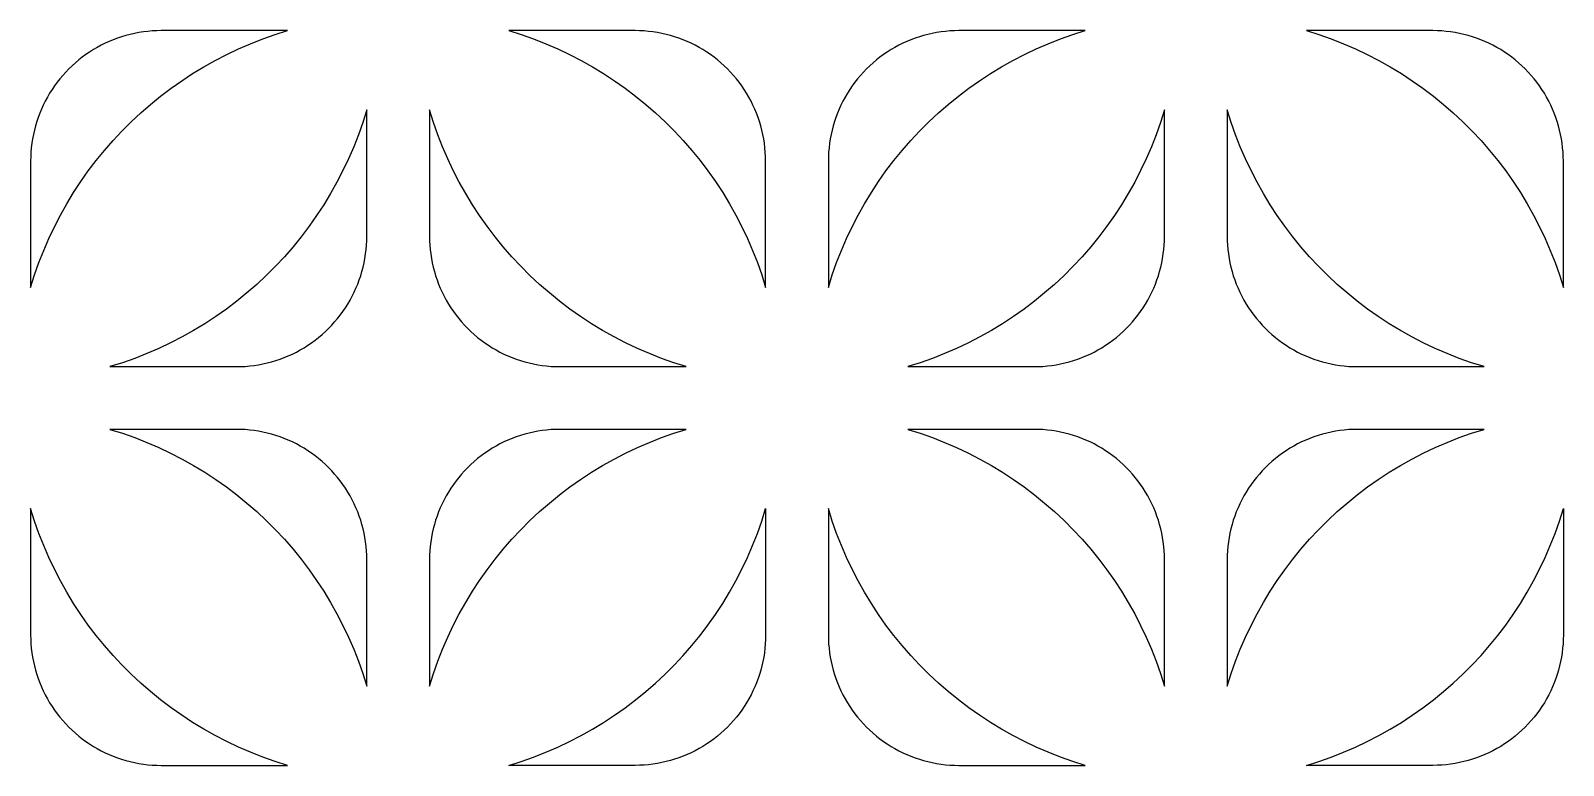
# Model space of a CAD drawing. Header units: millimetres. Extents: x 16455 to 19688, y 4050 to 7284.
# Drawn here: x 18087 to 18874, y 5683 to 6060 of the extents above; entities that cross this region are included whole.
import ezdxf

# ---------------------------------------------------------------- set-up
doc = ezdxf.new("R2010")
doc.units = ezdxf.units.MM
doc.layers.get('0').update_dxf_attribs({"color": 1, "true_color": 0xff0000})

msp = doc.modelspace()

# ---------------------------------------------------------------- linework, layer by layer
for points in [[(18154.21, 6060.34), (18151.93, 6060.3), (18149.64, 6060.18), (18147.36, 6059.98), (18145.09, 6059.71), (18142.84, 6059.36), (18140.59, 6058.94), (18138.36, 6058.43), (18136.15, 6057.85), (18133.96, 6057.2), (18131.79, 6056.47), (18129.65, 6055.67), (18127.54, 6054.79), (18125.46, 6053.85), (18123.41, 6052.83), (18121.4, 6051.74), (18119.43, 6050.59), (18117.49, 6049.37), (18115.6, 6048.08), (18113.76, 6046.73), (18111.96, 6045.32), (18110.21, 6043.85), (18108.52, 6042.32), (18106.87, 6040.73), (18105.28, 6039.08), (18103.75, 6037.39), (18102.28, 6035.64), (18100.87, 6033.84), (18099.52, 6032), (18098.23, 6030.11), (18097.01, 6028.17), (18095.86, 6026.2), (18094.77, 6024.19), (18093.75, 6022.14), (18092.81, 6020.06), (18091.93, 6017.95), (18091.13, 6015.81), (18090.4, 6013.64), (18089.75, 6011.45), (18089.17, 6009.24), (18088.66, 6007.01), (18088.24, 6004.76), (18087.89, 6002.5), (18087.61, 6000.23), (18087.42, 5997.96), (18087.3, 5995.67), (18087.26, 5993.39)], [(18087.26, 5928.56), (18089.28, 5934.95), (18091.51, 5941.26), (18093.96, 5947.5), (18096.62, 5953.65), (18099.49, 5959.7), (18102.56, 5965.65), (18105.84, 5971.49), (18109.32, 5977.22), (18112.99, 5982.82), (18116.85, 5988.29), (18120.89, 5993.63), (18125.12, 5998.83), (18129.52, 6003.88), (18134.09, 6008.78), (18138.82, 6013.51), (18143.72, 6018.08), (18148.77, 6022.48), (18153.97, 6026.71), (18159.3, 6030.75), (18164.78, 6034.61), (18170.38, 6038.28), (18176.11, 6041.76), (18181.95, 6045.03), (18187.9, 6048.11), (18193.95, 6050.98), (18200.1, 6053.64), (18206.33, 6056.09), (18212.65, 6058.32), (18219.04, 6060.34)], [(18219.04, 6060.34), (18154.21, 6060.34)], [(18397.47, 6060.34), (18332.65, 6060.34)], [(18332.65, 6060.34), (18339.03, 6058.32), (18345.35, 6056.09), (18351.58, 6053.64), (18357.73, 6050.98), (18363.78, 6048.11), (18369.73, 6045.03), (18375.58, 6041.76), (18381.3, 6038.28), (18386.91, 6034.61), (18392.38, 6030.75), (18397.72, 6026.71), (18402.92, 6022.48), (18407.97, 6018.08), (18412.86, 6013.51), (18417.6, 6008.78), (18422.17, 6003.88), (18426.57, 5998.83), (18430.79, 5993.63), (18434.84, 5988.29), (18438.7, 5982.82), (18442.37, 5977.22), (18445.84, 5971.49), (18449.12, 5965.65), (18452.19, 5959.7), (18455.06, 5953.65), (18457.72, 5947.5), (18460.17, 5941.26), (18462.41, 5934.95), (18464.42, 5928.56)], [(18464.42, 5993.39), (18464.38, 5995.67), (18464.26, 5997.96), (18464.07, 6000.23), (18463.8, 6002.5), (18463.45, 6004.76), (18463.02, 6007.01), (18462.52, 6009.24), (18461.94, 6011.45), (18461.28, 6013.64), (18460.55, 6015.81), (18459.75, 6017.95), (18458.88, 6020.06), (18457.93, 6022.14), (18456.91, 6024.19), (18455.83, 6026.2), (18454.67, 6028.17), (18453.45, 6030.11), (18452.17, 6032), (18450.82, 6033.84), (18449.4, 6035.64), (18447.93, 6037.39), (18446.4, 6039.08), (18444.81, 6040.73), (18443.17, 6042.32), (18441.47, 6043.85), (18439.72, 6045.32), (18437.93, 6046.73), (18436.08, 6048.08), (18434.19, 6049.37), (18432.26, 6050.59), (18430.28, 6051.74), (18428.27, 6052.83), (18426.23, 6053.85), (18424.15, 6054.79), (18422.03, 6055.67), (18419.89, 6056.47), (18417.73, 6057.2), (18415.54, 6057.85), (18413.32, 6058.43), (18411.09, 6058.94), (18408.85, 6059.36), (18406.59, 6059.71), (18404.32, 6059.98), (18402.04, 6060.18), (18399.76, 6060.3), (18397.47, 6060.34)], [(18563.55, 6060.34), (18561.26, 6060.3), (18558.98, 6060.18), (18556.7, 6059.98), (18554.43, 6059.71), (18552.17, 6059.36), (18549.93, 6058.94), (18547.7, 6058.43), (18545.49, 6057.85), (18543.3, 6057.2), (18541.13, 6056.47), (18538.99, 6055.67), (18536.88, 6054.79), (18534.8, 6053.85), (18532.75, 6052.83), (18530.74, 6051.74), (18528.77, 6050.59), (18526.83, 6049.37), (18524.94, 6048.08), (18523.1, 6046.73), (18521.3, 6045.32), (18519.55, 6043.85), (18517.85, 6042.32), (18516.21, 6040.73), (18514.62, 6039.08), (18513.09, 6037.39), (18511.62, 6035.64), (18510.21, 6033.84), (18508.86, 6032), (18507.57, 6030.11), (18506.35, 6028.17), (18505.19, 6026.2), (18504.11, 6024.19), (18503.09, 6022.14), (18502.15, 6020.06), (18501.27, 6017.95), (18500.47, 6015.81), (18499.74, 6013.64), (18499.09, 6011.45), (18498.51, 6009.24), (18498, 6007.01), (18497.58, 6004.76), (18497.23, 6002.5), (18496.95, 6000.23), (18496.76, 5997.96), (18496.64, 5995.67), (18496.6, 5993.39)], [(18496.6, 5928.56), (18498.62, 5934.95), (18500.85, 5941.26), (18503.3, 5947.5), (18505.96, 5953.65), (18508.83, 5959.7), (18511.9, 5965.65), (18515.18, 5971.49), (18518.66, 5977.22), (18522.33, 5982.82), (18526.18, 5988.29), (18530.23, 5993.63), (18534.45, 5998.83), (18538.85, 6003.88), (18543.43, 6008.78), (18548.16, 6013.51), (18553.06, 6018.08), (18558.11, 6022.48), (18563.3, 6026.71), (18568.64, 6030.75), (18574.12, 6034.61), (18579.72, 6038.28), (18585.45, 6041.76), (18591.29, 6045.03), (18597.24, 6048.11), (18603.29, 6050.98), (18609.44, 6053.64), (18615.67, 6056.09), (18621.99, 6058.32), (18628.38, 6060.34)], [(18628.38, 6060.34), (18563.55, 6060.34)], [(18806.81, 6060.34), (18741.99, 6060.34)], [(18741.99, 6060.34), (18748.37, 6058.32), (18754.69, 6056.09), (18760.92, 6053.64), (18767.07, 6050.98), (18773.12, 6048.11), (18779.07, 6045.03), (18784.91, 6041.76), (18790.64, 6038.28), (18796.24, 6034.61), (18801.72, 6030.75), (18807.06, 6026.71), (18812.25, 6022.48), (18817.3, 6018.08), (18822.2, 6013.51), (18826.94, 6008.78), (18831.51, 6003.88), (18835.91, 5998.83), (18840.13, 5993.63), (18844.18, 5988.29), (18848.04, 5982.82), (18851.71, 5977.22), (18855.18, 5971.49), (18858.46, 5965.65), (18861.53, 5959.7), (18864.4, 5953.65), (18867.06, 5947.5), (18869.51, 5941.26), (18871.74, 5934.95), (18873.76, 5928.56)], [(18873.76, 5993.39), (18873.72, 5995.67), (18873.6, 5997.96), (18873.41, 6000.23), (18873.14, 6002.5), (18872.79, 6004.76), (18872.36, 6007.01), (18871.86, 6009.24), (18871.28, 6011.45), (18870.62, 6013.64), (18869.89, 6015.81), (18869.09, 6017.95), (18868.22, 6020.06), (18867.27, 6022.14), (18866.25, 6024.19), (18865.17, 6026.2), (18864.01, 6028.17), (18862.79, 6030.11), (18861.51, 6032), (18860.16, 6033.84), (18858.74, 6035.64), (18857.27, 6037.39), (18855.74, 6039.08), (18854.15, 6040.73), (18852.51, 6042.32), (18850.81, 6043.85), (18849.06, 6045.32), (18847.26, 6046.73), (18845.42, 6048.08), (18843.53, 6049.37), (18841.6, 6050.59), (18839.62, 6051.74), (18837.61, 6052.83), (18835.57, 6053.85), (18833.48, 6054.79), (18831.37, 6055.67), (18829.23, 6056.47), (18827.06, 6057.2), (18824.87, 6057.85), (18822.66, 6058.43), (18820.43, 6058.94), (18818.19, 6059.36), (18815.93, 6059.71), (18813.66, 6059.98), (18811.38, 6060.18), (18809.1, 6060.3), (18806.81, 6060.34)], [(18259.75, 6019.62), (18257.74, 6013.23), (18255.5, 6006.92), (18253.05, 6000.68), (18250.39, 5994.54), (18247.53, 5988.49), (18244.45, 5982.53), (18241.17, 5976.69), (18237.7, 5970.97), (18234.03, 5965.36), (18230.17, 5959.89), (18226.12, 5954.55), (18221.9, 5949.35), (18217.5, 5944.3), (18212.93, 5939.41), (18208.19, 5934.67), (18203.3, 5930.1), (18198.25, 5925.7), (18193.05, 5921.47), (18187.71, 5917.43), (18182.24, 5913.57), (18176.63, 5909.9), (18170.91, 5906.43), (18165.06, 5903.15), (18159.11, 5900.07), (18153.06, 5897.2), (18146.91, 5894.54), (18140.68, 5892.1), (18134.37, 5889.86), (18127.98, 5887.85)], [(18259.75, 5954.8), (18259.75, 6019.62)], [(18423.71, 5887.85), (18417.32, 5889.86), (18411, 5892.1), (18404.77, 5894.54), (18398.62, 5897.2), (18392.57, 5900.07), (18386.62, 5903.15), (18380.78, 5906.43), (18375.05, 5909.9), (18369.45, 5913.57), (18363.97, 5917.43), (18358.64, 5921.47), (18353.44, 5925.7), (18348.39, 5930.1), (18343.49, 5934.67), (18338.76, 5939.41), (18334.19, 5944.3), (18329.78, 5949.35), (18325.56, 5954.55), (18321.51, 5959.89), (18317.66, 5965.36), (18313.99, 5970.97), (18310.51, 5976.69), (18307.23, 5982.53), (18304.16, 5988.49), (18301.29, 5994.54), (18298.63, 6000.68), (18296.18, 6006.92), (18293.95, 6013.23), (18291.93, 6019.62)], [(18291.93, 6019.62), (18291.93, 5954.8)], [(18669.09, 6019.62), (18667.07, 6013.23), (18664.84, 6006.92), (18662.39, 6000.68), (18659.73, 5994.54), (18656.86, 5988.49), (18653.79, 5982.53), (18650.51, 5976.69), (18647.04, 5970.97), (18643.37, 5965.36), (18639.51, 5959.89), (18635.46, 5954.55), (18631.24, 5949.35), (18626.84, 5944.3), (18622.27, 5939.41), (18617.53, 5934.67), (18612.63, 5930.1), (18607.59, 5925.7), (18602.39, 5921.47), (18597.05, 5917.43), (18591.57, 5913.57), (18585.97, 5909.9), (18580.25, 5906.43), (18574.4, 5903.15), (18568.45, 5900.07), (18562.4, 5897.2), (18556.25, 5894.54), (18550.02, 5892.1), (18543.7, 5889.86), (18537.32, 5887.85)], [(18669.09, 5954.8), (18669.09, 6019.62)], [(18833.05, 5887.85), (18826.66, 5889.86), (18820.34, 5892.1), (18814.11, 5894.54), (18807.96, 5897.2), (18801.91, 5900.07), (18795.96, 5903.15), (18790.12, 5906.43), (18784.39, 5909.9), (18778.79, 5913.57), (18773.31, 5917.43), (18767.97, 5921.47), (18762.78, 5925.7), (18757.73, 5930.1), (18752.83, 5934.67), (18748.1, 5939.41), (18743.52, 5944.3), (18739.12, 5949.35), (18734.9, 5954.55), (18730.85, 5959.89), (18726.99, 5965.36), (18723.33, 5970.97), (18719.85, 5976.69), (18716.57, 5982.53), (18713.5, 5988.49), (18710.63, 5994.54), (18707.97, 6000.68), (18705.52, 6006.92), (18703.29, 6013.23), (18701.27, 6019.62)], [(18701.27, 6019.62), (18701.27, 5954.8)], [(18087.26, 5993.39), (18087.26, 5928.56)], [(18464.42, 5928.56), (18464.42, 5993.39)], [(18496.6, 5993.39), (18496.6, 5928.56)], [(18873.76, 5928.56), (18873.76, 5993.39)], [(18192.8, 5887.85), (18195.09, 5887.89), (18197.37, 5888), (18199.65, 5888.2), (18201.92, 5888.47), (18204.18, 5888.82), (18206.42, 5889.25), (18208.65, 5889.75), (18210.87, 5890.33), (18213.06, 5890.99), (18215.22, 5891.71), (18217.36, 5892.52), (18219.48, 5893.39), (18221.56, 5894.34), (18223.6, 5895.35), (18225.62, 5896.44), (18227.59, 5897.59), (18229.52, 5898.82), (18231.41, 5900.1), (18233.26, 5901.45), (18235.05, 5902.86), (18236.8, 5904.34), (18238.5, 5905.87), (18240.14, 5907.46), (18241.73, 5909.1), (18243.26, 5910.8), (18244.74, 5912.55), (18246.15, 5914.34), (18247.5, 5916.19), (18248.78, 5918.08), (18250, 5920.01), (18251.16, 5921.98), (18252.25, 5924), (18253.26, 5926.04), (18254.21, 5928.12), (18255.08, 5930.24), (18255.89, 5932.38), (18256.61, 5934.54), (18257.27, 5936.73), (18257.85, 5938.94), (18258.35, 5941.17), (18258.78, 5943.42), (18259.13, 5945.68), (18259.4, 5947.95), (18259.59, 5950.23), (18259.71, 5952.51), (18259.75, 5954.8)], [(18291.93, 5954.8), (18291.97, 5952.51), (18292.09, 5950.23), (18292.28, 5947.95), (18292.56, 5945.68), (18292.91, 5943.42), (18293.33, 5941.17), (18293.84, 5938.94), (18294.42, 5936.73), (18295.07, 5934.54), (18295.8, 5932.38), (18296.6, 5930.24), (18297.48, 5928.12), (18298.42, 5926.04), (18299.44, 5924), (18300.53, 5921.98), (18301.68, 5920.01), (18302.9, 5918.08), (18304.19, 5916.19), (18305.54, 5914.34), (18306.95, 5912.55), (18308.42, 5910.8), (18309.95, 5909.1), (18311.54, 5907.46), (18313.19, 5905.87), (18314.88, 5904.34), (18316.63, 5902.86), (18318.43, 5901.45), (18320.27, 5900.1), (18322.16, 5898.82), (18324.1, 5897.59), (18326.07, 5896.44), (18328.08, 5895.35), (18330.13, 5894.34), (18332.21, 5893.39), (18334.32, 5892.52), (18336.46, 5891.71), (18338.63, 5890.99), (18340.82, 5890.33), (18343.03, 5889.75), (18345.26, 5889.25), (18347.51, 5888.82), (18349.76, 5888.47), (18352.03, 5888.2), (18354.31, 5888), (18356.59, 5887.89), (18358.88, 5887.85)], [(18602.14, 5887.85), (18604.43, 5887.89), (18606.71, 5888), (18608.99, 5888.2), (18611.26, 5888.47), (18613.52, 5888.82), (18615.76, 5889.25), (18617.99, 5889.75), (18620.21, 5890.33), (18622.4, 5890.99), (18624.56, 5891.71), (18626.7, 5892.52), (18628.81, 5893.39), (18630.9, 5894.34), (18632.94, 5895.35), (18634.95, 5896.44), (18636.93, 5897.59), (18638.86, 5898.82), (18640.75, 5900.1), (18642.59, 5901.45), (18644.39, 5902.86), (18646.14, 5904.34), (18647.84, 5905.87), (18649.48, 5907.46), (18651.07, 5909.1), (18652.6, 5910.8), (18654.07, 5912.55), (18655.49, 5914.34), (18656.84, 5916.19), (18658.12, 5918.08), (18659.34, 5920.01), (18660.5, 5921.98), (18661.58, 5924), (18662.6, 5926.04), (18663.55, 5928.12), (18664.42, 5930.24), (18665.22, 5932.38), (18665.95, 5934.54), (18666.61, 5936.73), (18667.19, 5938.94), (18667.69, 5941.17), (18668.12, 5943.42), (18668.47, 5945.68), (18668.74, 5947.95), (18668.93, 5950.23), (18669.05, 5952.51), (18669.09, 5954.8)], [(18701.27, 5954.8), (18701.31, 5952.51), (18701.43, 5950.23), (18701.62, 5947.95), (18701.9, 5945.68), (18702.25, 5943.42), (18702.67, 5941.17), (18703.18, 5938.94), (18703.75, 5936.73), (18704.41, 5934.54), (18705.14, 5932.38), (18705.94, 5930.24), (18706.81, 5928.12), (18707.76, 5926.04), (18708.78, 5924), (18709.86, 5921.98), (18711.02, 5920.01), (18712.24, 5918.08), (18713.53, 5916.19), (18714.88, 5914.34), (18716.29, 5912.55), (18717.76, 5910.8), (18719.29, 5909.1), (18720.88, 5907.46), (18722.52, 5905.87), (18724.22, 5904.34), (18725.97, 5902.86), (18727.77, 5901.45), (18729.61, 5900.1), (18731.5, 5898.82), (18733.43, 5897.59), (18735.41, 5896.44), (18737.42, 5895.35), (18739.47, 5894.34), (18741.55, 5893.39), (18743.66, 5892.52), (18745.8, 5891.71), (18747.97, 5890.99), (18750.16, 5890.33), (18752.37, 5889.75), (18754.6, 5889.25), (18756.84, 5888.82), (18759.1, 5888.47), (18761.37, 5888.2), (18763.65, 5888), (18765.93, 5887.89), (18768.22, 5887.85)], [(18127.98, 5887.85), (18192.8, 5887.85)], [(18358.88, 5887.85), (18423.71, 5887.85)], [(18537.32, 5887.85), (18602.14, 5887.85)], [(18768.22, 5887.85), (18833.05, 5887.85)], [(18192.8, 5855.67), (18127.98, 5855.67)], [(18127.98, 5855.67), (18134.37, 5853.65), (18140.68, 5851.42), (18146.91, 5848.97), (18153.06, 5846.31), (18159.11, 5843.44), (18165.06, 5840.37), (18170.91, 5837.09), (18176.63, 5833.61), (18182.24, 5829.94), (18187.71, 5826.08), (18193.05, 5822.04), (18198.25, 5817.81), (18203.3, 5813.41), (18208.19, 5808.84), (18212.93, 5804.11), (18217.5, 5799.21), (18221.9, 5794.16), (18226.12, 5788.96), (18230.17, 5783.63), (18234.03, 5778.15), (18237.7, 5772.55), (18241.17, 5766.82), (18244.45, 5760.98), (18247.53, 5755.03), (18250.39, 5748.98), (18253.05, 5742.83), (18255.5, 5736.6), (18257.74, 5730.28), (18259.75, 5723.89)], [(18259.75, 5788.72), (18259.71, 5791), (18259.59, 5793.29), (18259.4, 5795.57), (18259.13, 5797.84), (18258.78, 5800.09), (18258.35, 5802.34), (18257.85, 5804.57), (18257.27, 5806.78), (18256.61, 5808.97), (18255.89, 5811.14), (18255.08, 5813.28), (18254.21, 5815.39), (18253.26, 5817.47), (18252.25, 5819.52), (18251.16, 5821.53), (18250, 5823.5), (18248.78, 5825.44), (18247.5, 5827.33), (18246.15, 5829.17), (18244.74, 5830.97), (18243.26, 5832.72), (18241.73, 5834.41), (18240.14, 5836.06), (18238.5, 5837.65), (18236.8, 5839.18), (18235.05, 5840.65), (18233.26, 5842.06), (18231.41, 5843.41), (18229.52, 5844.7), (18227.59, 5845.92), (18225.62, 5847.07), (18223.6, 5848.16), (18221.56, 5849.18), (18219.48, 5850.12), (18217.36, 5851), (18215.22, 5851.8), (18213.06, 5852.53), (18210.87, 5853.18), (18208.65, 5853.76), (18206.42, 5854.27), (18204.18, 5854.69), (18201.92, 5855.04), (18199.65, 5855.31), (18197.37, 5855.51), (18195.09, 5855.63), (18192.8, 5855.67)], [(18358.88, 5855.67), (18356.59, 5855.63), (18354.31, 5855.51), (18352.03, 5855.31), (18349.76, 5855.04), (18347.51, 5854.69), (18345.26, 5854.27), (18343.03, 5853.76), (18340.82, 5853.18), (18338.63, 5852.53), (18336.46, 5851.8), (18334.32, 5851), (18332.21, 5850.12), (18330.13, 5849.18), (18328.08, 5848.16), (18326.07, 5847.07), (18324.1, 5845.92), (18322.16, 5844.7), (18320.27, 5843.41), (18318.43, 5842.06), (18316.63, 5840.65), (18314.88, 5839.18), (18313.19, 5837.65), (18311.54, 5836.06), (18309.95, 5834.41), (18308.42, 5832.72), (18306.95, 5830.97), (18305.54, 5829.17), (18304.19, 5827.33), (18302.9, 5825.44), (18301.68, 5823.5), (18300.53, 5821.53), (18299.44, 5819.52), (18298.42, 5817.47), (18297.48, 5815.39), (18296.6, 5813.28), (18295.8, 5811.14), (18295.07, 5808.97), (18294.42, 5806.78), (18293.84, 5804.57), (18293.33, 5802.34), (18292.91, 5800.09), (18292.56, 5797.84), (18292.28, 5795.57), (18292.09, 5793.29), (18291.97, 5791), (18291.93, 5788.72)], [(18291.93, 5723.89), (18293.95, 5730.28), (18296.18, 5736.6), (18298.63, 5742.83), (18301.29, 5748.98), (18304.16, 5755.03), (18307.23, 5760.98), (18310.51, 5766.82), (18313.99, 5772.55), (18317.66, 5778.15), (18321.51, 5783.63), (18325.56, 5788.96), (18329.78, 5794.16), (18334.19, 5799.21), (18338.76, 5804.11), (18343.49, 5808.84), (18348.39, 5813.41), (18353.44, 5817.81), (18358.64, 5822.04), (18363.97, 5826.08), (18369.45, 5829.94), (18375.05, 5833.61), (18380.78, 5837.09), (18386.62, 5840.37), (18392.57, 5843.44), (18398.62, 5846.31), (18404.77, 5848.97), (18411, 5851.42), (18417.32, 5853.65), (18423.71, 5855.67)], [(18423.71, 5855.67), (18358.88, 5855.67)], [(18602.14, 5855.67), (18537.32, 5855.67)], [(18537.32, 5855.67), (18543.7, 5853.65), (18550.02, 5851.42), (18556.25, 5848.97), (18562.4, 5846.31), (18568.45, 5843.44), (18574.4, 5840.37), (18580.25, 5837.09), (18585.97, 5833.61), (18591.57, 5829.94), (18597.05, 5826.08), (18602.39, 5822.04), (18607.59, 5817.81), (18612.63, 5813.41), (18617.53, 5808.84), (18622.27, 5804.11), (18626.84, 5799.21), (18631.24, 5794.16), (18635.46, 5788.96), (18639.51, 5783.63), (18643.37, 5778.15), (18647.04, 5772.55), (18650.51, 5766.82), (18653.79, 5760.98), (18656.86, 5755.03), (18659.73, 5748.98), (18662.39, 5742.83), (18664.84, 5736.6), (18667.07, 5730.28), (18669.09, 5723.89)], [(18669.09, 5788.72), (18669.05, 5791), (18668.93, 5793.29), (18668.74, 5795.57), (18668.47, 5797.84), (18668.12, 5800.09), (18667.69, 5802.34), (18667.19, 5804.57), (18666.61, 5806.78), (18665.95, 5808.97), (18665.22, 5811.14), (18664.42, 5813.28), (18663.55, 5815.39), (18662.6, 5817.47), (18661.58, 5819.52), (18660.5, 5821.53), (18659.34, 5823.5), (18658.12, 5825.44), (18656.84, 5827.33), (18655.49, 5829.17), (18654.07, 5830.97), (18652.6, 5832.72), (18651.07, 5834.41), (18649.48, 5836.06), (18647.84, 5837.65), (18646.14, 5839.18), (18644.39, 5840.65), (18642.59, 5842.06), (18640.75, 5843.41), (18638.86, 5844.7), (18636.93, 5845.92), (18634.95, 5847.07), (18632.94, 5848.16), (18630.9, 5849.18), (18628.81, 5850.12), (18626.7, 5851), (18624.56, 5851.8), (18622.4, 5852.53), (18620.21, 5853.18), (18617.99, 5853.76), (18615.76, 5854.27), (18613.52, 5854.69), (18611.26, 5855.04), (18608.99, 5855.31), (18606.71, 5855.51), (18604.43, 5855.63), (18602.14, 5855.67)], [(18768.22, 5855.67), (18765.93, 5855.63), (18763.65, 5855.51), (18761.37, 5855.31), (18759.1, 5855.04), (18756.84, 5854.69), (18754.6, 5854.27), (18752.37, 5853.76), (18750.16, 5853.18), (18747.97, 5852.53), (18745.8, 5851.8), (18743.66, 5851), (18741.55, 5850.12), (18739.47, 5849.18), (18737.42, 5848.16), (18735.41, 5847.07), (18733.43, 5845.92), (18731.5, 5844.7), (18729.61, 5843.41), (18727.77, 5842.06), (18725.97, 5840.65), (18724.22, 5839.18), (18722.52, 5837.65), (18720.88, 5836.06), (18719.29, 5834.41), (18717.76, 5832.72), (18716.29, 5830.97), (18714.88, 5829.17), (18713.53, 5827.33), (18712.24, 5825.44), (18711.02, 5823.5), (18709.86, 5821.53), (18708.78, 5819.52), (18707.76, 5817.47), (18706.81, 5815.39), (18705.94, 5813.28), (18705.14, 5811.14), (18704.41, 5808.97), (18703.75, 5806.78), (18703.18, 5804.57), (18702.67, 5802.34), (18702.25, 5800.09), (18701.9, 5797.84), (18701.62, 5795.57), (18701.43, 5793.29), (18701.31, 5791), (18701.27, 5788.72)], [(18701.27, 5723.89), (18703.29, 5730.28), (18705.52, 5736.6), (18707.97, 5742.83), (18710.63, 5748.98), (18713.5, 5755.03), (18716.57, 5760.98), (18719.85, 5766.82), (18723.33, 5772.55), (18726.99, 5778.15), (18730.85, 5783.63), (18734.9, 5788.96), (18739.12, 5794.16), (18743.52, 5799.21), (18748.1, 5804.11), (18752.83, 5808.84), (18757.73, 5813.41), (18762.78, 5817.81), (18767.97, 5822.04), (18773.31, 5826.08), (18778.79, 5829.94), (18784.39, 5833.61), (18790.12, 5837.09), (18795.96, 5840.37), (18801.91, 5843.44), (18807.96, 5846.31), (18814.11, 5848.97), (18820.34, 5851.42), (18826.66, 5853.65), (18833.05, 5855.67)], [(18833.05, 5855.67), (18768.22, 5855.67)], [(18219.04, 5683.18), (18212.65, 5685.19), (18206.33, 5687.43), (18200.1, 5689.88), (18193.95, 5692.54), (18187.9, 5695.4), (18181.95, 5698.48), (18176.11, 5701.76), (18170.38, 5705.23), (18164.78, 5708.9), (18159.3, 5712.76), (18153.97, 5716.8), (18148.77, 5721.03), (18143.72, 5725.43), (18138.82, 5730), (18134.09, 5734.74), (18129.52, 5739.63), (18125.12, 5744.68), (18120.89, 5749.88), (18116.85, 5755.22), (18112.99, 5760.69), (18109.32, 5766.3), (18105.84, 5772.02), (18102.56, 5777.87), (18099.49, 5783.82), (18096.62, 5789.87), (18093.96, 5796.02), (18091.51, 5802.25), (18089.28, 5808.56), (18087.26, 5814.95)], [(18087.26, 5814.95), (18087.26, 5750.13)], [(18332.65, 5683.18), (18339.03, 5685.19), (18345.35, 5687.43), (18351.58, 5689.88), (18357.73, 5692.54), (18363.78, 5695.4), (18369.73, 5698.48), (18375.58, 5701.76), (18381.3, 5705.23), (18386.91, 5708.9), (18392.38, 5712.76), (18397.72, 5716.8), (18402.92, 5721.03), (18407.97, 5725.43), (18412.86, 5730), (18417.6, 5734.74), (18422.17, 5739.63), (18426.57, 5744.68), (18430.79, 5749.88), (18434.84, 5755.22), (18438.7, 5760.69), (18442.37, 5766.3), (18445.84, 5772.02), (18449.12, 5777.87), (18452.19, 5783.82), (18455.06, 5789.87), (18457.72, 5796.02), (18460.17, 5802.25), (18462.41, 5808.56), (18464.42, 5814.95)], [(18464.42, 5814.95), (18464.42, 5750.13)], [(18628.38, 5683.18), (18621.99, 5685.19), (18615.67, 5687.43), (18609.44, 5689.88), (18603.29, 5692.54), (18597.24, 5695.4), (18591.29, 5698.48), (18585.45, 5701.76), (18579.72, 5705.23), (18574.12, 5708.9), (18568.64, 5712.76), (18563.3, 5716.8), (18558.11, 5721.03), (18553.06, 5725.43), (18548.16, 5730), (18543.43, 5734.74), (18538.85, 5739.63), (18534.45, 5744.68), (18530.23, 5749.88), (18526.18, 5755.22), (18522.33, 5760.69), (18518.66, 5766.3), (18515.18, 5772.02), (18511.9, 5777.87), (18508.83, 5783.82), (18505.96, 5789.87), (18503.3, 5796.02), (18500.85, 5802.25), (18498.62, 5808.56), (18496.6, 5814.95)], [(18496.6, 5814.95), (18496.6, 5750.13)], [(18741.99, 5683.18), (18748.37, 5685.19), (18754.69, 5687.43), (18760.92, 5689.88), (18767.07, 5692.54), (18773.12, 5695.4), (18779.07, 5698.48), (18784.91, 5701.76), (18790.64, 5705.23), (18796.24, 5708.9), (18801.72, 5712.76), (18807.06, 5716.8), (18812.25, 5721.03), (18817.3, 5725.43), (18822.2, 5730), (18826.94, 5734.74), (18831.51, 5739.63), (18835.91, 5744.68), (18840.13, 5749.88), (18844.18, 5755.22), (18848.04, 5760.69), (18851.71, 5766.3), (18855.18, 5772.02), (18858.46, 5777.87), (18861.53, 5783.82), (18864.4, 5789.87), (18867.06, 5796.02), (18869.51, 5802.25), (18871.74, 5808.56), (18873.76, 5814.95)], [(18873.76, 5814.95), (18873.76, 5750.13)], [(18259.75, 5723.89), (18259.75, 5788.72)], [(18291.93, 5788.72), (18291.93, 5723.89)], [(18669.09, 5723.89), (18669.09, 5788.72)], [(18701.27, 5788.72), (18701.27, 5723.89)], [(18087.26, 5750.13), (18087.3, 5747.84), (18087.42, 5745.56), (18087.61, 5743.28), (18087.89, 5741.01), (18088.24, 5738.75), (18088.66, 5736.5), (18089.17, 5734.28), (18089.75, 5732.06), (18090.4, 5729.87), (18091.13, 5727.71), (18091.93, 5725.57), (18092.81, 5723.45), (18093.75, 5721.37), (18094.77, 5719.33), (18095.86, 5717.31), (18097.01, 5715.34), (18098.23, 5713.41), (18099.52, 5711.52), (18100.87, 5709.67), (18102.28, 5707.88), (18103.75, 5706.13), (18105.28, 5704.43), (18106.87, 5702.79), (18108.52, 5701.2), (18110.21, 5699.67), (18111.96, 5698.19), (18113.76, 5696.78), (18115.6, 5695.43), (18117.49, 5694.15), (18119.43, 5692.93), (18121.4, 5691.77), (18123.41, 5690.68), (18125.46, 5689.67), (18127.54, 5688.72), (18129.65, 5687.85), (18131.79, 5687.04), (18133.96, 5686.32), (18136.15, 5685.66), (18138.36, 5685.08), (18140.59, 5684.58), (18142.84, 5684.15), (18145.09, 5683.8), (18147.36, 5683.53), (18149.64, 5683.34), (18151.93, 5683.22), (18154.21, 5683.18)], [(18464.42, 5750.13), (18464.38, 5747.84), (18464.26, 5745.56), (18464.07, 5743.28), (18463.8, 5741.01), (18463.45, 5738.75), (18463.02, 5736.5), (18462.52, 5734.28), (18461.94, 5732.06), (18461.28, 5729.87), (18460.55, 5727.71), (18459.75, 5725.57), (18458.88, 5723.45), (18457.93, 5721.37), (18456.91, 5719.33), (18455.83, 5717.31), (18454.67, 5715.34), (18453.45, 5713.41), (18452.17, 5711.52), (18450.82, 5709.67), (18449.4, 5707.88), (18447.93, 5706.13), (18446.4, 5704.43), (18444.81, 5702.79), (18443.17, 5701.2), (18441.47, 5699.67), (18439.72, 5698.19), (18437.93, 5696.78), (18436.08, 5695.43), (18434.19, 5694.15), (18432.26, 5692.93), (18430.28, 5691.77), (18428.27, 5690.68), (18426.23, 5689.67), (18424.15, 5688.72), (18422.03, 5687.85), (18419.89, 5687.04), (18417.73, 5686.32), (18415.54, 5685.66), (18413.32, 5685.08), (18411.09, 5684.58), (18408.85, 5684.15), (18406.59, 5683.8), (18404.32, 5683.53), (18402.04, 5683.34), (18399.76, 5683.22), (18397.47, 5683.18)], [(18496.6, 5750.13), (18496.64, 5747.84), (18496.76, 5745.56), (18496.95, 5743.28), (18497.23, 5741.01), (18497.58, 5738.75), (18498, 5736.5), (18498.51, 5734.28), (18499.09, 5732.06), (18499.74, 5729.87), (18500.47, 5727.71), (18501.27, 5725.57), (18502.15, 5723.45), (18503.09, 5721.37), (18504.11, 5719.33), (18505.19, 5717.31), (18506.35, 5715.34), (18507.57, 5713.41), (18508.86, 5711.52), (18510.21, 5709.67), (18511.62, 5707.88), (18513.09, 5706.13), (18514.62, 5704.43), (18516.21, 5702.79), (18517.85, 5701.2), (18519.55, 5699.67), (18521.3, 5698.19), (18523.1, 5696.78), (18524.94, 5695.43), (18526.83, 5694.15), (18528.77, 5692.93), (18530.74, 5691.77), (18532.75, 5690.68), (18534.8, 5689.67), (18536.88, 5688.72), (18538.99, 5687.85), (18541.13, 5687.04), (18543.3, 5686.32), (18545.49, 5685.66), (18547.7, 5685.08), (18549.93, 5684.58), (18552.17, 5684.15), (18554.43, 5683.8), (18556.7, 5683.53), (18558.98, 5683.34), (18561.26, 5683.22), (18563.55, 5683.18)], [(18873.76, 5750.13), (18873.72, 5747.84), (18873.6, 5745.56), (18873.41, 5743.28), (18873.14, 5741.01), (18872.79, 5738.75), (18872.36, 5736.5), (18871.86, 5734.28), (18871.28, 5732.06), (18870.62, 5729.87), (18869.89, 5727.71), (18869.09, 5725.57), (18868.22, 5723.45), (18867.27, 5721.37), (18866.25, 5719.33), (18865.17, 5717.31), (18864.01, 5715.34), (18862.79, 5713.41), (18861.51, 5711.52), (18860.16, 5709.67), (18858.74, 5707.88), (18857.27, 5706.13), (18855.74, 5704.43), (18854.15, 5702.79), (18852.51, 5701.2), (18850.81, 5699.67), (18849.06, 5698.19), (18847.26, 5696.78), (18845.42, 5695.43), (18843.53, 5694.15), (18841.6, 5692.93), (18839.62, 5691.77), (18837.61, 5690.68), (18835.57, 5689.67), (18833.48, 5688.72), (18831.37, 5687.85), (18829.23, 5687.04), (18827.06, 5686.32), (18824.87, 5685.66), (18822.66, 5685.08), (18820.43, 5684.58), (18818.19, 5684.15), (18815.93, 5683.8), (18813.66, 5683.53), (18811.38, 5683.34), (18809.1, 5683.22), (18806.81, 5683.18)], [(18154.21, 5683.18), (18219.04, 5683.18)], [(18397.47, 5683.18), (18332.65, 5683.18)], [(18563.55, 5683.18), (18628.38, 5683.18)], [(18806.81, 5683.18), (18741.99, 5683.18)]]:
    msp.add_lwpolyline(points)

doc.saveas('drawing.dxf')
